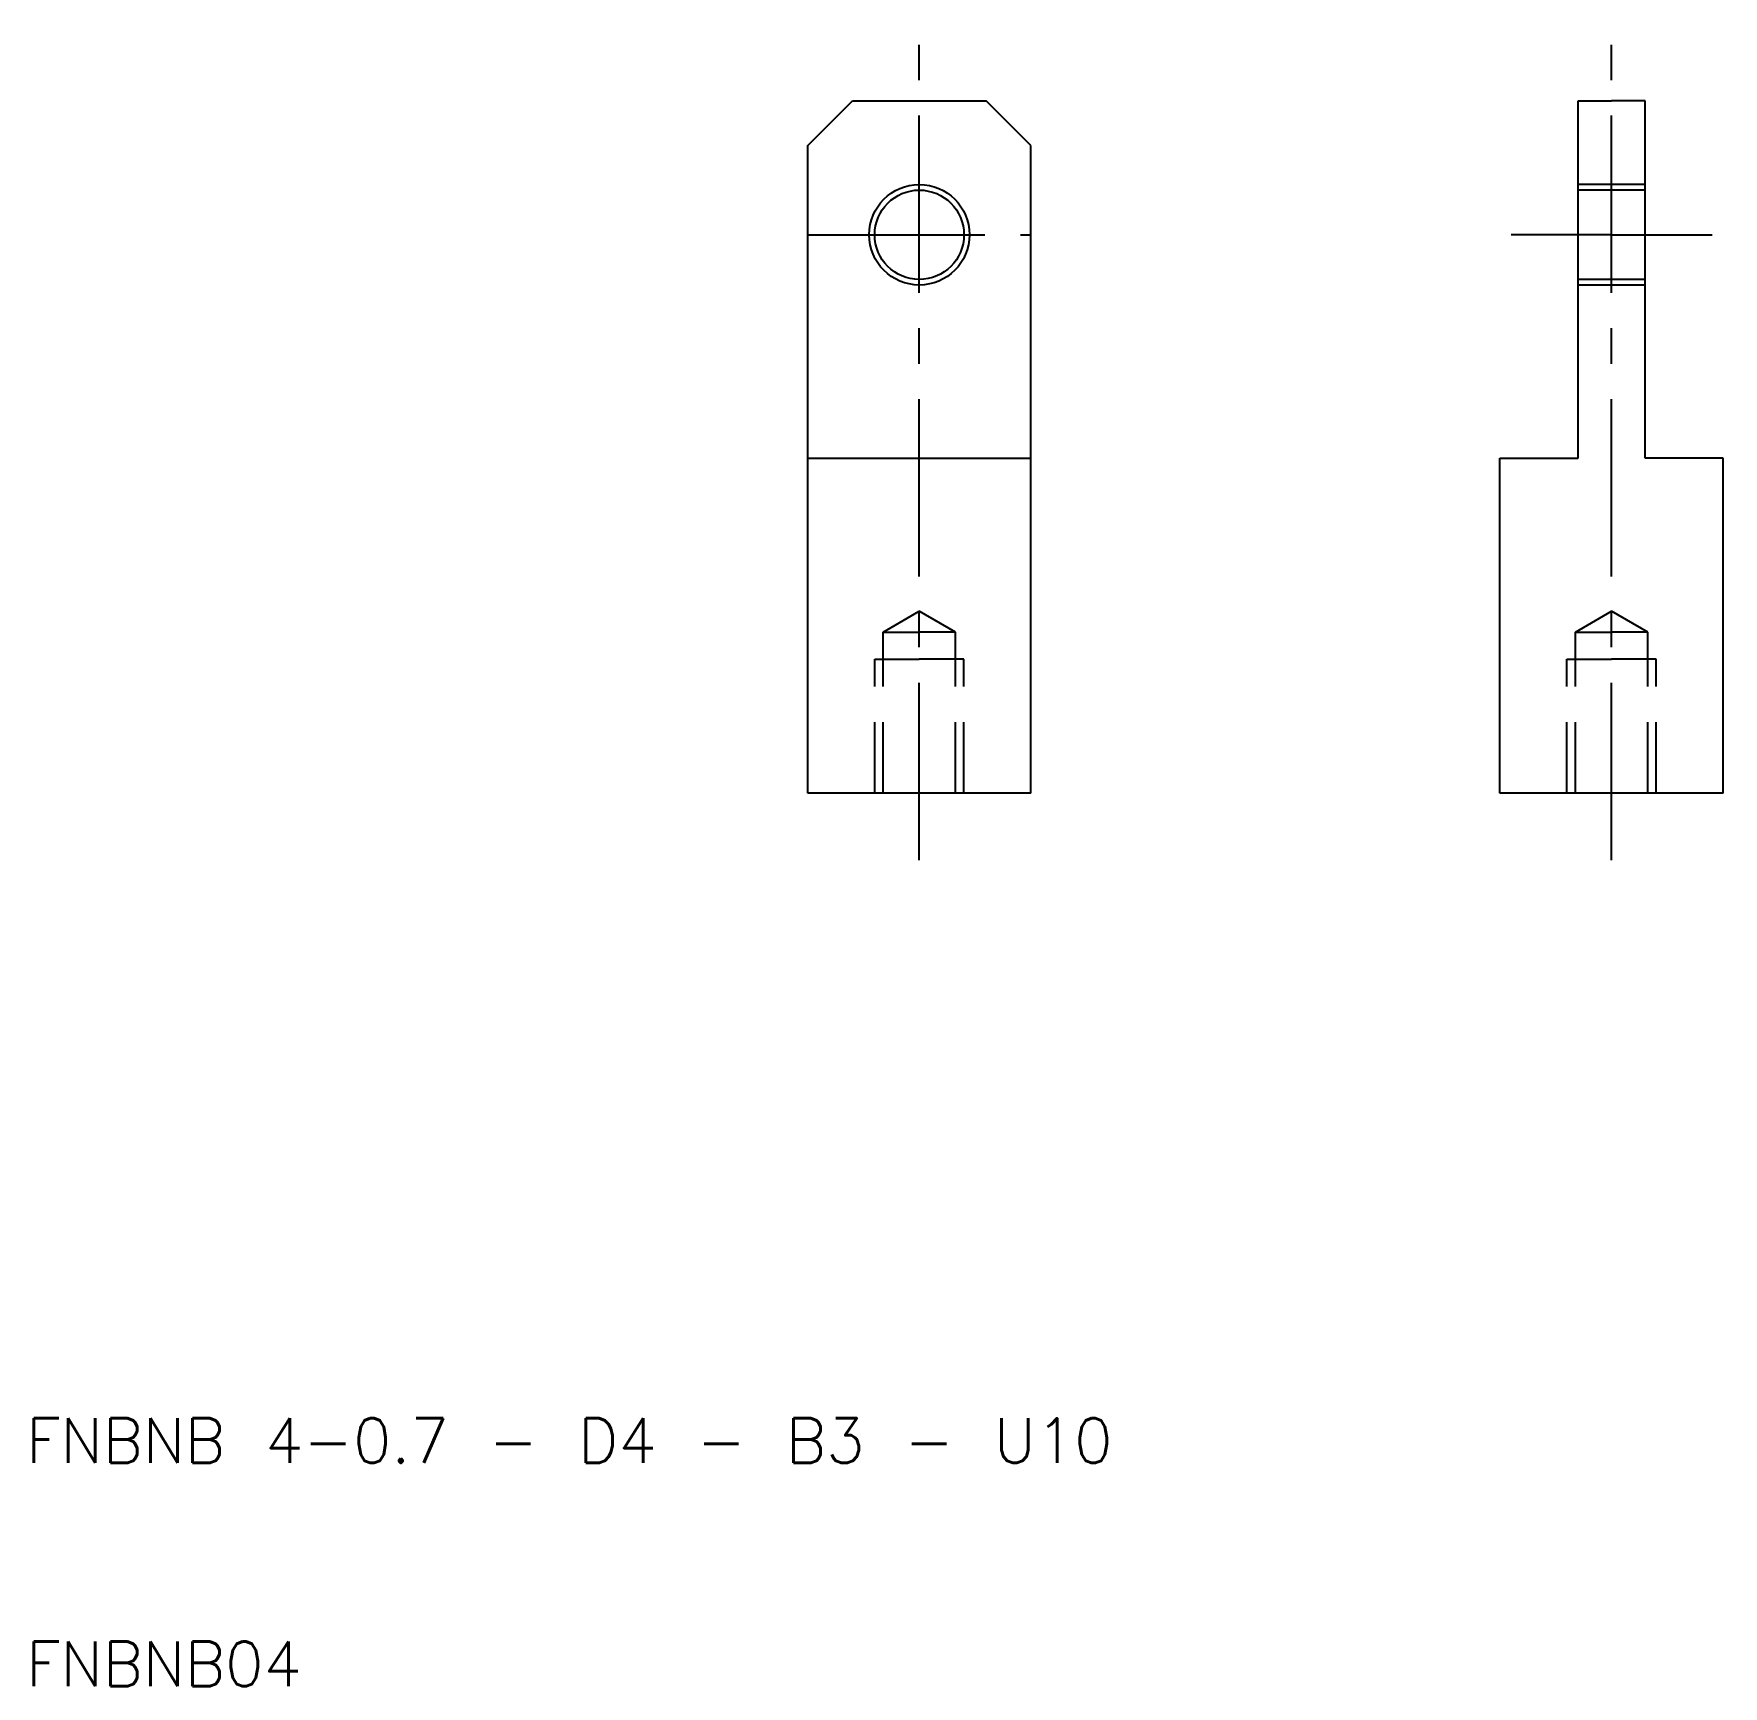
# Model space of a CAD drawing. Extents: x 10.3 to 86, y 10 to 84.
import ezdxf

# ---------------------------------------------------------------- set-up
doc = ezdxf.new("R2010")
doc.units = 0
doc.header["$LTSCALE"] = 0.25
doc.linetypes.add('CENTER', pattern=[50.8, 31.75, -6.35, 6.35, -6.35])
doc.linetypes.add('DASHED', pattern=[19.05, 12.7, -6.35])
doc.layers.get('0').update_dxf_attribs({"linetype": 'CONTINUOUS'})
doc.layers.add('CENTER', color=1, linetype='CENTER')
doc.styles.get("Standard").update_dxf_attribs({"font": 'txt.shx', "bigfont": 'extfont.shx'})

msp = doc.modelspace()

# ---------------------------------------------------------------- linework, layer by layer
at = {"color": 7, "linetype": 'CONTINUOUS'}
for p, q in [((45, 79), (47, 81)), ((47, 81), (53, 81)), ((55, 79), (53, 81)), ((79.5, 65), (79.5, 81)), ((79.5, 81), (81, 81)), ((82.5, 81), (81, 81)), ((82.5, 65), (82.5, 81)), ((45, 50), (45, 79)), ((55, 50), (55, 79)), ((45, 65), (55, 65)), ((76, 65), (79.5, 65)), ((76, 50), (76, 65)), ((86, 65), (82.5, 65)), ((86, 50), (86, 65)), ((55, 50), (45, 50)), ((86, 50), (76, 50))]:
    msp.add_line(p, q, dxfattribs=at)
at = {"color": 3, "linetype": 'DASHED'}
for p, q in [((82.5, 77.25), (79.5, 77.25)), ((82.5, 77), (79.5, 77)), ((82.5, 73), (79.5, 73)), ((82.5, 72.75), (79.5, 72.75)), ((48.379, 57.2), (50, 58.136)), ((51.621, 57.2), (50, 58.136)), ((79.379, 57.2), (81, 58.136)), ((82.621, 57.2), (81, 58.136)), ((48.379, 50), (48.379, 57.2)), ((48.379, 57.2), (50, 57.2)), ((51.621, 57.2), (50, 57.2)), ((51.621, 50), (51.621, 57.2)), ((79.379, 50), (79.379, 57.2)), ((79.379, 57.2), (81, 57.2)), ((82.621, 57.2), (81, 57.2)), ((82.621, 50), (82.621, 57.2)), ((48, 50), (48, 56)), ((48, 56), (50, 56)), ((52, 56), (50, 56)), ((52, 50), (52, 56)), ((79, 50), (79, 56)), ((79, 56), (81, 56)), ((83, 56), (81, 56)), ((83, 50), (83, 56))]:
    msp.add_line(p, q, dxfattribs=at)
msp.add_circle((50, 75), 2.25)
at = {"color": 7, "linetype": 'CONTINUOUS'}
msp.add_circle((50, 75), 2, dxfattribs=at)
at = {"layer": 'CENTER', "color": 1, "linetype": 'CENTER'}
for p, q in [((50, 47), (50, 84)), ((81, 47), (81, 84)), ((45, 75), (55, 75)), ((81, 75), (76.5, 75)), ((81, 75), (85.5, 75))]:
    msp.add_line(p, q, dxfattribs=at)

# ---------------------------------------------------------------- texts
for s, p in [('FNBNB 4-0.7 - D4 - B3 - U10', (10, 20)), ('FNBNB04', (10, 10))]:
    msp.add_text(s, height=2).set_placement(p)

doc.saveas('drawing.dxf')
